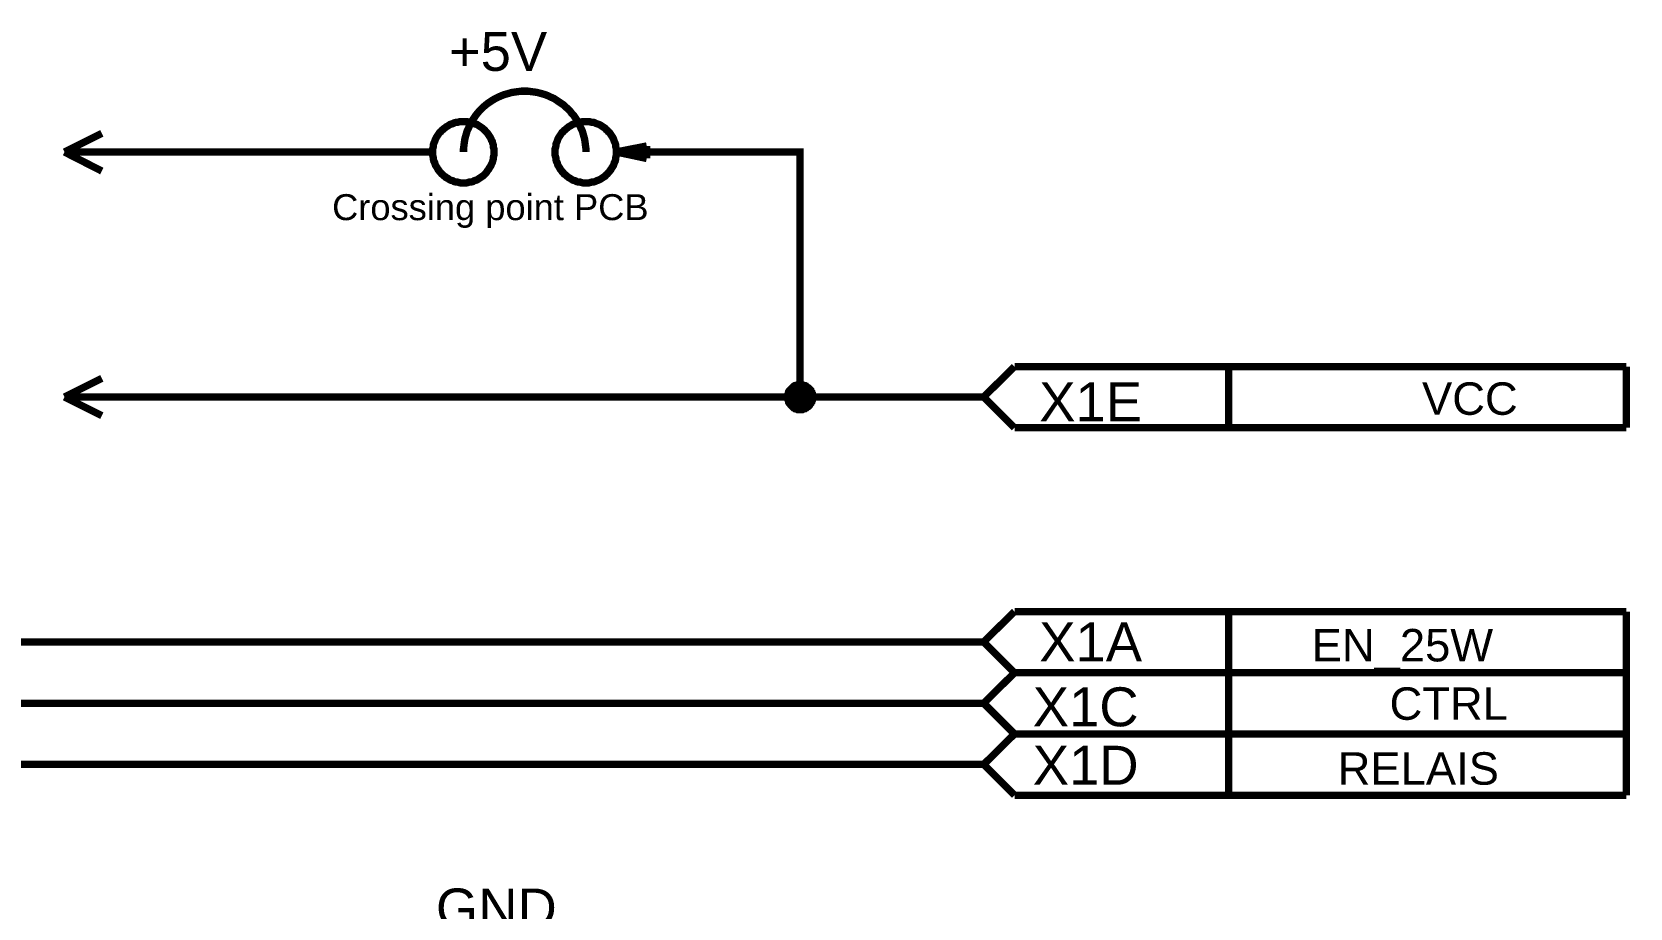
# Model space of a CAD drawing. Header units: millimetres. Extents: x -2024 to 917, y -725 to 13.
# Drawn here: x -1448 to -1382.8, y -350 to -314.3 of the extents above; entities that cross this region are included whole.
import ezdxf

# ---------------------------------------------------------------- set-up
doc = ezdxf.new("R2010")
doc.units = ezdxf.units.MM
doc.styles.get("Standard").update_dxf_attribs({"font": 'arial.ttf'})

msp = doc.modelspace()

# ---------------------------------------------------------------- linework, layer by layer
at = {"color": 7}
for points, const_width in [([(-1427.894, -316.678), (-1428.027, -316.678), (-1428.159, -316.695), (-1428.275, -316.711), (-1428.407, -316.728), (-1428.523, -316.761), (-1428.639, -316.794), (-1428.755, -316.827), (-1428.871, -316.877), (-1428.987, -316.927), (-1429.086, -316.976), (-1429.202, -317.042), (-1429.301, -317.109), (-1429.4, -317.175), (-1429.483, -317.241), (-1429.582, -317.324), (-1429.665, -317.407), (-1429.748, -317.49), (-1429.831, -317.589), (-1429.897, -317.672), (-1429.963, -317.771), (-1430.029, -317.87), (-1430.096, -317.97), (-1430.145, -318.086), (-1430.195, -318.202), (-1430.245, -318.301), (-1430.278, -318.417), (-1430.311, -318.533), (-1430.344, -318.665), (-1430.36, -318.781), (-1430.377, -318.914), (-1430.393, -319.03), (-1430.393, -319.162)], 0.3), ([(-1425.395, -319.162), (-1425.395, -319.03), (-1425.412, -318.914), (-1425.428, -318.781), (-1425.445, -318.665), (-1425.478, -318.533), (-1425.511, -318.417), (-1425.544, -318.301), (-1425.594, -318.202), (-1425.643, -318.086), (-1425.693, -317.97), (-1425.759, -317.87), (-1425.825, -317.771), (-1425.892, -317.672), (-1425.974, -317.589), (-1426.041, -317.49), (-1426.123, -317.407), (-1426.223, -317.324), (-1426.305, -317.241), (-1426.405, -317.175), (-1426.504, -317.109), (-1426.603, -317.042), (-1426.703, -316.976), (-1426.818, -316.927), (-1426.918, -316.877), (-1427.034, -316.827), (-1427.149, -316.794), (-1427.265, -316.761), (-1427.398, -316.728), (-1427.514, -316.711), (-1427.646, -316.695), (-1427.762, -316.678), (-1427.894, -316.678)], 0.3), ([(-1446.68, -319.162), (-1445.157, -318.4)], 0.3), ([(-1431.651, -319.162), (-1431.651, -319.096), (-1431.651, -319.03), (-1431.635, -318.98), (-1431.618, -318.914), (-1431.618, -318.847), (-1431.602, -318.798), (-1431.569, -318.731), (-1431.552, -318.682), (-1431.535, -318.632), (-1431.502, -318.566), (-1431.469, -318.516), (-1431.436, -318.467), (-1431.403, -318.417), (-1431.37, -318.367), (-1431.32, -318.334), (-1431.287, -318.284), (-1431.238, -318.251), (-1431.188, -318.202), (-1431.138, -318.168), (-1431.105, -318.135), (-1431.039, -318.102), (-1430.989, -318.069), (-1430.94, -318.036), (-1430.89, -318.019), (-1430.824, -318.003), (-1430.774, -317.97), (-1430.708, -317.953), (-1430.642, -317.953), (-1430.592, -317.937), (-1430.526, -317.92), (-1430.46, -317.92), (-1430.393, -317.92)], 0.3), ([(-1430.393, -317.92), (-1430.46, -317.92), (-1430.526, -317.92), (-1430.592, -317.937), (-1430.642, -317.953), (-1430.708, -317.953), (-1430.774, -317.97), (-1430.824, -318.003), (-1430.89, -318.019), (-1430.94, -318.036), (-1430.989, -318.069), (-1431.039, -318.102), (-1431.105, -318.135), (-1431.138, -318.168), (-1431.188, -318.202), (-1431.238, -318.251), (-1431.287, -318.284), (-1431.32, -318.334), (-1431.37, -318.367), (-1431.403, -318.417), (-1431.436, -318.467), (-1431.469, -318.516), (-1431.502, -318.566), (-1431.535, -318.632), (-1431.552, -318.682), (-1431.569, -318.731), (-1431.602, -318.798), (-1431.618, -318.847), (-1431.618, -318.914), (-1431.635, -318.98), (-1431.651, -319.03), (-1431.651, -319.096), (-1431.651, -319.162)], 0.3), ([(-1430.393, -317.92), (-1430.327, -317.92), (-1430.261, -317.92), (-1430.195, -317.937), (-1430.145, -317.953), (-1430.079, -317.953), (-1430.013, -317.97), (-1429.963, -318.003), (-1429.913, -318.019), (-1429.847, -318.036), (-1429.798, -318.069), (-1429.748, -318.102), (-1429.698, -318.135), (-1429.649, -318.168), (-1429.599, -318.202), (-1429.549, -318.251), (-1429.516, -318.284), (-1429.467, -318.334), (-1429.434, -318.367), (-1429.4, -318.417), (-1429.367, -318.467), (-1429.334, -318.516), (-1429.301, -318.566), (-1429.268, -318.632), (-1429.251, -318.682), (-1429.218, -318.731), (-1429.202, -318.798), (-1429.185, -318.847), (-1429.169, -318.914), (-1429.169, -318.98), (-1429.152, -319.03), (-1429.152, -319.096), (-1429.152, -319.162)], 0.3), ([(-1429.152, -319.162), (-1429.152, -319.096), (-1429.152, -319.03), (-1429.169, -318.98), (-1429.169, -318.914), (-1429.185, -318.847), (-1429.202, -318.798), (-1429.218, -318.731), (-1429.251, -318.682), (-1429.268, -318.632), (-1429.301, -318.566), (-1429.334, -318.516), (-1429.367, -318.467), (-1429.4, -318.417), (-1429.434, -318.367), (-1429.467, -318.334), (-1429.516, -318.284), (-1429.549, -318.251), (-1429.599, -318.202), (-1429.649, -318.168), (-1429.698, -318.135), (-1429.748, -318.102), (-1429.798, -318.069), (-1429.847, -318.036), (-1429.913, -318.019), (-1429.963, -318.003), (-1430.013, -317.97), (-1430.079, -317.953), (-1430.145, -317.953), (-1430.195, -317.937), (-1430.261, -317.92), (-1430.327, -317.92), (-1430.393, -317.92)], 0.3), ([(-1426.653, -319.162), (-1426.653, -319.096), (-1426.653, -319.03), (-1426.636, -318.98), (-1426.62, -318.914), (-1426.62, -318.847), (-1426.603, -318.798), (-1426.57, -318.731), (-1426.554, -318.682), (-1426.537, -318.632), (-1426.504, -318.566), (-1426.471, -318.516), (-1426.438, -318.467), (-1426.405, -318.417), (-1426.372, -318.367), (-1426.322, -318.334), (-1426.289, -318.284), (-1426.239, -318.251), (-1426.189, -318.202), (-1426.14, -318.168), (-1426.107, -318.135), (-1426.041, -318.102), (-1425.991, -318.069), (-1425.941, -318.036), (-1425.892, -318.019), (-1425.825, -318.003), (-1425.776, -317.97), (-1425.71, -317.953), (-1425.643, -317.953), (-1425.594, -317.937), (-1425.527, -317.92), (-1425.461, -317.92), (-1425.395, -317.92)], 0.3), ([(-1425.395, -317.92), (-1425.461, -317.92), (-1425.527, -317.92), (-1425.594, -317.937), (-1425.643, -317.953), (-1425.71, -317.953), (-1425.776, -317.97), (-1425.825, -318.003), (-1425.892, -318.019), (-1425.941, -318.036), (-1425.991, -318.069), (-1426.041, -318.102), (-1426.107, -318.135), (-1426.14, -318.168), (-1426.189, -318.202), (-1426.239, -318.251), (-1426.289, -318.284), (-1426.322, -318.334), (-1426.372, -318.367), (-1426.405, -318.417), (-1426.438, -318.467), (-1426.471, -318.516), (-1426.504, -318.566), (-1426.537, -318.632), (-1426.554, -318.682), (-1426.57, -318.731), (-1426.603, -318.798), (-1426.62, -318.847), (-1426.62, -318.914), (-1426.636, -318.98), (-1426.653, -319.03), (-1426.653, -319.096), (-1426.653, -319.162)], 0.3), ([(-1425.395, -317.92), (-1425.329, -317.92), (-1425.263, -317.92), (-1425.213, -317.937), (-1425.147, -317.953), (-1425.081, -317.953), (-1425.031, -317.97), (-1424.965, -318.003), (-1424.915, -318.019), (-1424.865, -318.036), (-1424.799, -318.069), (-1424.75, -318.102), (-1424.7, -318.135), (-1424.65, -318.168), (-1424.601, -318.202), (-1424.567, -318.251), (-1424.518, -318.284), (-1424.485, -318.334), (-1424.435, -318.367), (-1424.402, -318.417), (-1424.369, -318.467), (-1424.336, -318.516), (-1424.303, -318.566), (-1424.27, -318.632), (-1424.253, -318.682), (-1424.236, -318.731), (-1424.203, -318.798), (-1424.187, -318.847), (-1424.187, -318.914), (-1424.17, -318.98), (-1424.154, -319.03), (-1424.154, -319.096), (-1424.154, -319.162)], 0.3), ([(-1424.154, -319.162), (-1424.154, -319.096), (-1424.154, -319.03), (-1424.17, -318.98), (-1424.187, -318.914), (-1424.187, -318.847), (-1424.203, -318.798), (-1424.236, -318.731), (-1424.253, -318.682), (-1424.27, -318.632), (-1424.303, -318.566), (-1424.336, -318.516), (-1424.369, -318.467), (-1424.402, -318.417), (-1424.435, -318.367), (-1424.485, -318.334), (-1424.518, -318.284), (-1424.567, -318.251), (-1424.601, -318.202), (-1424.65, -318.168), (-1424.7, -318.135), (-1424.75, -318.102), (-1424.799, -318.069), (-1424.865, -318.036), (-1424.915, -318.019), (-1424.965, -318.003), (-1425.031, -317.97), (-1425.081, -317.953), (-1425.147, -317.953), (-1425.213, -317.937), (-1425.263, -317.92), (-1425.329, -317.92), (-1425.395, -317.92)], 0.3), ([(-1424.154, -319.162), (-1422.912, -318.914)], 0.3), ([(-1422.912, -319.427), (-1422.912, -318.914)], 0.3), ([(-1446.68, -319.162), (-1445.157, -319.94)], 0.3), ([(-1444.147, -319.162), (-1446.68, -319.162)], 0.3), ([(-1434.151, -319.162), (-1444.147, -319.162)], 0.3), ([(-1431.651, -319.162), (-1434.151, -319.162)], 0.3), ([(-1430.393, -320.421), (-1430.46, -320.421), (-1430.526, -320.421), (-1430.592, -320.404), (-1430.642, -320.387), (-1430.708, -320.387), (-1430.774, -320.371), (-1430.824, -320.338), (-1430.89, -320.321), (-1430.94, -320.305), (-1430.989, -320.271), (-1431.039, -320.238), (-1431.105, -320.205), (-1431.138, -320.172), (-1431.188, -320.139), (-1431.238, -320.089), (-1431.287, -320.056), (-1431.32, -320.007), (-1431.37, -319.957), (-1431.403, -319.907), (-1431.436, -319.874), (-1431.469, -319.808), (-1431.502, -319.758), (-1431.535, -319.708), (-1431.552, -319.659), (-1431.569, -319.593), (-1431.602, -319.543), (-1431.618, -319.477), (-1431.618, -319.41), (-1431.635, -319.361), (-1431.651, -319.294), (-1431.651, -319.228), (-1431.651, -319.162)], 0.3), ([(-1431.651, -319.162), (-1431.651, -319.228), (-1431.651, -319.294), (-1431.635, -319.361), (-1431.618, -319.41), (-1431.618, -319.477), (-1431.602, -319.543), (-1431.569, -319.593), (-1431.552, -319.659), (-1431.535, -319.708), (-1431.502, -319.758), (-1431.469, -319.808), (-1431.436, -319.874), (-1431.403, -319.907), (-1431.37, -319.957), (-1431.32, -320.007), (-1431.287, -320.056), (-1431.238, -320.089), (-1431.188, -320.139), (-1431.138, -320.172), (-1431.105, -320.205), (-1431.039, -320.238), (-1430.989, -320.271), (-1430.94, -320.305), (-1430.89, -320.321), (-1430.824, -320.338), (-1430.774, -320.371), (-1430.708, -320.387), (-1430.642, -320.387), (-1430.592, -320.404), (-1430.526, -320.421), (-1430.46, -320.421), (-1430.393, -320.421)], 0.3), ([(-1429.152, -319.162), (-1429.152, -319.228), (-1429.152, -319.294), (-1429.169, -319.361), (-1429.169, -319.41), (-1429.185, -319.477), (-1429.202, -319.543), (-1429.218, -319.593), (-1429.251, -319.659), (-1429.268, -319.708), (-1429.301, -319.758), (-1429.334, -319.808), (-1429.367, -319.874), (-1429.4, -319.907), (-1429.434, -319.957), (-1429.467, -320.007), (-1429.516, -320.056), (-1429.549, -320.089), (-1429.599, -320.139), (-1429.649, -320.172), (-1429.698, -320.205), (-1429.748, -320.238), (-1429.798, -320.271), (-1429.847, -320.305), (-1429.913, -320.321), (-1429.963, -320.338), (-1430.013, -320.371), (-1430.079, -320.387), (-1430.145, -320.387), (-1430.195, -320.404), (-1430.261, -320.421), (-1430.327, -320.421), (-1430.393, -320.421)], 0.3), ([(-1430.393, -320.421), (-1430.327, -320.421), (-1430.261, -320.421), (-1430.195, -320.404), (-1430.145, -320.387), (-1430.079, -320.387), (-1430.013, -320.371), (-1429.963, -320.338), (-1429.913, -320.321), (-1429.847, -320.305), (-1429.798, -320.271), (-1429.748, -320.238), (-1429.698, -320.205), (-1429.649, -320.172), (-1429.599, -320.139), (-1429.549, -320.089), (-1429.516, -320.056), (-1429.467, -320.007), (-1429.434, -319.957), (-1429.4, -319.907), (-1429.367, -319.874), (-1429.334, -319.808), (-1429.301, -319.758), (-1429.268, -319.708), (-1429.251, -319.659), (-1429.218, -319.593), (-1429.202, -319.543), (-1429.185, -319.477), (-1429.169, -319.41), (-1429.169, -319.361), (-1429.152, -319.294), (-1429.152, -319.228), (-1429.152, -319.162)], 0.3), ([(-1430.393, -319.162), (-1430.393, -319.162), (-1430.393, -319.162), (-1430.393, -319.162), (-1430.393, -319.162), (-1430.393, -319.162), (-1430.393, -319.162), (-1430.393, -319.162), (-1430.393, -319.162), (-1430.393, -319.162), (-1430.393, -319.162), (-1430.393, -319.162), (-1430.393, -319.162), (-1430.393, -319.162), (-1430.393, -319.162), (-1430.393, -319.162), (-1430.393, -319.162), (-1430.393, -319.162), (-1430.393, -319.162), (-1430.393, -319.162), (-1430.393, -319.162), (-1430.393, -319.162), (-1430.393, -319.162), (-1430.393, -319.162), (-1430.393, -319.162), (-1430.393, -319.162), (-1430.393, -319.162), (-1430.393, -319.162), (-1430.393, -319.162), (-1430.393, -319.162), (-1430.393, -319.162), (-1430.393, -319.162), (-1430.393, -319.162)], 0.3), ([(-1429.152, -319.162), (-1429.152, -319.162), (-1429.152, -319.162), (-1429.152, -319.162), (-1429.152, -319.162), (-1429.152, -319.162), (-1429.152, -319.162), (-1429.152, -319.162), (-1429.152, -319.162), (-1429.152, -319.162), (-1429.152, -319.162), (-1429.152, -319.162), (-1429.152, -319.162), (-1429.152, -319.162), (-1429.152, -319.162), (-1429.152, -319.162), (-1429.152, -319.162), (-1429.152, -319.162), (-1429.152, -319.162), (-1429.152, -319.162), (-1429.152, -319.162), (-1429.152, -319.162), (-1429.152, -319.162), (-1429.152, -319.162), (-1429.152, -319.162), (-1429.152, -319.162), (-1429.152, -319.162), (-1429.152, -319.162), (-1429.152, -319.162), (-1429.152, -319.162), (-1429.152, -319.162), (-1429.152, -319.162), (-1429.152, -319.162)], 0.3), ([(-1425.395, -320.421), (-1425.461, -320.421), (-1425.527, -320.421), (-1425.594, -320.404), (-1425.643, -320.387), (-1425.71, -320.387), (-1425.776, -320.371), (-1425.825, -320.338), (-1425.892, -320.321), (-1425.941, -320.305), (-1425.991, -320.271), (-1426.041, -320.238), (-1426.107, -320.205), (-1426.14, -320.172), (-1426.189, -320.139), (-1426.239, -320.089), (-1426.289, -320.056), (-1426.322, -320.007), (-1426.372, -319.957), (-1426.405, -319.907), (-1426.438, -319.874), (-1426.471, -319.808), (-1426.504, -319.758), (-1426.537, -319.708), (-1426.554, -319.659), (-1426.57, -319.593), (-1426.603, -319.543), (-1426.62, -319.477), (-1426.62, -319.41), (-1426.636, -319.361), (-1426.653, -319.294), (-1426.653, -319.228), (-1426.653, -319.162)], 0.3), ([(-1426.653, -319.162), (-1426.653, -319.228), (-1426.653, -319.294), (-1426.636, -319.361), (-1426.62, -319.41), (-1426.62, -319.477), (-1426.603, -319.543), (-1426.57, -319.593), (-1426.554, -319.659), (-1426.537, -319.708), (-1426.504, -319.758), (-1426.471, -319.808), (-1426.438, -319.874), (-1426.405, -319.907), (-1426.372, -319.957), (-1426.322, -320.007), (-1426.289, -320.056), (-1426.239, -320.089), (-1426.189, -320.139), (-1426.14, -320.172), (-1426.107, -320.205), (-1426.041, -320.238), (-1425.991, -320.271), (-1425.941, -320.305), (-1425.892, -320.321), (-1425.825, -320.338), (-1425.776, -320.371), (-1425.71, -320.387), (-1425.643, -320.387), (-1425.594, -320.404), (-1425.527, -320.421), (-1425.461, -320.421), (-1425.395, -320.421)], 0.3), ([(-1424.154, -319.162), (-1424.154, -319.228), (-1424.154, -319.294), (-1424.17, -319.361), (-1424.187, -319.41), (-1424.187, -319.477), (-1424.203, -319.543), (-1424.236, -319.593), (-1424.253, -319.659), (-1424.27, -319.708), (-1424.303, -319.758), (-1424.336, -319.808), (-1424.369, -319.874), (-1424.402, -319.907), (-1424.435, -319.957), (-1424.485, -320.007), (-1424.518, -320.056), (-1424.567, -320.089), (-1424.601, -320.139), (-1424.65, -320.172), (-1424.7, -320.205), (-1424.75, -320.238), (-1424.799, -320.271), (-1424.865, -320.305), (-1424.915, -320.321), (-1424.965, -320.338), (-1425.031, -320.371), (-1425.081, -320.387), (-1425.147, -320.387), (-1425.213, -320.404), (-1425.263, -320.421), (-1425.329, -320.421), (-1425.395, -320.421)], 0.3), ([(-1425.395, -320.421), (-1425.329, -320.421), (-1425.263, -320.421), (-1425.213, -320.404), (-1425.147, -320.387), (-1425.081, -320.387), (-1425.031, -320.371), (-1424.965, -320.338), (-1424.915, -320.321), (-1424.865, -320.305), (-1424.799, -320.271), (-1424.75, -320.238), (-1424.7, -320.205), (-1424.65, -320.172), (-1424.601, -320.139), (-1424.567, -320.089), (-1424.518, -320.056), (-1424.485, -320.007), (-1424.435, -319.957), (-1424.402, -319.907), (-1424.369, -319.874), (-1424.336, -319.808), (-1424.303, -319.758), (-1424.27, -319.708), (-1424.253, -319.659), (-1424.236, -319.593), (-1424.203, -319.543), (-1424.187, -319.477), (-1424.187, -319.41), (-1424.17, -319.361), (-1424.154, -319.294), (-1424.154, -319.228), (-1424.154, -319.162)], 0.3), ([(-1424.154, -319.162), (-1421.654, -319.162)], 0.3), ([(-1424.154, -319.162), (-1424.154, -319.162), (-1424.154, -319.162), (-1424.154, -319.162), (-1424.154, -319.162), (-1424.154, -319.162), (-1424.154, -319.162), (-1424.154, -319.162), (-1424.154, -319.162), (-1424.154, -319.162), (-1424.154, -319.162), (-1424.154, -319.162), (-1424.154, -319.162), (-1424.154, -319.162), (-1424.154, -319.162), (-1424.154, -319.162), (-1424.154, -319.162), (-1424.154, -319.162), (-1424.154, -319.162), (-1424.154, -319.162), (-1424.154, -319.162), (-1424.154, -319.162), (-1424.154, -319.162), (-1424.154, -319.162), (-1424.154, -319.162), (-1424.154, -319.162), (-1424.154, -319.162), (-1424.154, -319.162), (-1424.154, -319.162), (-1424.154, -319.162), (-1424.154, -319.162), (-1424.154, -319.162), (-1424.154, -319.162)], 0.3), ([(-1424.154, -319.162), (-1422.912, -319.427)], 0.3), ([(-1421.654, -319.162), (-1416.656, -319.162), (-1416.656, -329.164)], 0.3), ([(-1409.158, -329.164), (-1407.901, -327.922)], 0.3), ([(-1407.901, -327.922), (-1382.925, -327.922)], 0.3), ([(-1399.162, -327.922), (-1399.162, -330.422)], 0.3), ([(-1382.925, -327.922), (-1382.925, -330.422)], 0.3), ([(-1446.68, -329.164), (-1445.157, -328.402)], 0.3), ([(-1417.153, -329.164), (-1417.153, -329.13), (-1417.153, -329.114), (-1417.153, -329.081), (-1417.136, -329.064), (-1417.136, -329.031), (-1417.136, -329.015), (-1417.12, -328.998), (-1417.12, -328.965), (-1417.103, -328.948), (-1417.086, -328.932), (-1417.086, -328.899), (-1417.07, -328.882), (-1417.053, -328.866), (-1417.037, -328.849), (-1417.02, -328.832), (-1417.004, -328.816), (-1416.987, -328.799), (-1416.971, -328.783), (-1416.954, -328.766), (-1416.937, -328.75), (-1416.921, -328.733), (-1416.888, -328.733), (-1416.871, -328.716), (-1416.855, -328.7), (-1416.822, -328.7), (-1416.805, -328.683), (-1416.788, -328.683), (-1416.755, -328.683), (-1416.739, -328.667), (-1416.706, -328.667), (-1416.689, -328.667), (-1416.656, -328.667)], 0.3), ([(-1417.153, -329.164), (-1417.153, -329.13), (-1417.153, -329.114), (-1417.153, -329.081), (-1417.136, -329.064), (-1417.136, -329.031), (-1417.136, -329.015), (-1417.12, -328.998), (-1417.12, -328.965), (-1417.103, -328.948), (-1417.086, -328.932), (-1417.086, -328.899), (-1417.07, -328.882), (-1417.053, -328.866), (-1417.037, -328.849), (-1417.02, -328.832), (-1417.004, -328.816), (-1416.987, -328.799), (-1416.971, -328.783), (-1416.954, -328.766), (-1416.937, -328.75), (-1416.921, -328.733), (-1416.888, -328.733), (-1416.871, -328.716), (-1416.855, -328.7), (-1416.822, -328.7), (-1416.805, -328.683), (-1416.788, -328.683), (-1416.755, -328.683), (-1416.739, -328.667), (-1416.706, -328.667), (-1416.689, -328.667), (-1416.656, -328.667)], 0.3), ([(-1417.153, -329.164), (-1417.153, -329.13), (-1417.153, -329.114), (-1417.153, -329.081), (-1417.136, -329.064), (-1417.136, -329.031), (-1417.136, -329.015), (-1417.12, -328.998), (-1417.12, -328.965), (-1417.103, -328.948), (-1417.086, -328.932), (-1417.086, -328.899), (-1417.07, -328.882), (-1417.053, -328.866), (-1417.037, -328.849), (-1417.02, -328.832), (-1417.004, -328.816), (-1416.987, -328.799), (-1416.971, -328.783), (-1416.954, -328.766), (-1416.937, -328.75), (-1416.921, -328.733), (-1416.888, -328.733), (-1416.871, -328.716), (-1416.855, -328.7), (-1416.822, -328.7), (-1416.805, -328.683), (-1416.788, -328.683), (-1416.755, -328.683), (-1416.739, -328.667), (-1416.706, -328.667), (-1416.689, -328.667), (-1416.656, -328.667)], 0.3), ([(-1417.153, -329.164), (-1417.153, -329.13), (-1417.153, -329.114), (-1417.153, -329.081), (-1417.136, -329.064), (-1417.136, -329.031), (-1417.136, -329.015), (-1417.12, -328.998), (-1417.12, -328.965), (-1417.103, -328.948), (-1417.086, -328.932), (-1417.086, -328.899), (-1417.07, -328.882), (-1417.053, -328.866), (-1417.037, -328.849), (-1417.02, -328.832), (-1417.004, -328.816), (-1416.987, -328.799), (-1416.971, -328.783), (-1416.954, -328.766), (-1416.937, -328.75), (-1416.921, -328.733), (-1416.888, -328.733), (-1416.871, -328.716), (-1416.855, -328.7), (-1416.822, -328.7), (-1416.805, -328.683), (-1416.788, -328.683), (-1416.755, -328.683), (-1416.739, -328.667), (-1416.706, -328.667), (-1416.689, -328.667), (-1416.656, -328.667)], 0.3), ([(-1417.153, -329.164), (-1417.153, -329.13), (-1417.153, -329.114), (-1417.153, -329.081), (-1417.136, -329.064), (-1417.136, -329.031), (-1417.136, -329.015), (-1417.12, -328.998), (-1417.12, -328.965), (-1417.103, -328.948), (-1417.086, -328.932), (-1417.086, -328.899), (-1417.07, -328.882), (-1417.053, -328.866), (-1417.037, -328.849), (-1417.02, -328.832), (-1417.004, -328.816), (-1416.987, -328.799), (-1416.971, -328.783), (-1416.954, -328.766), (-1416.937, -328.75), (-1416.921, -328.733), (-1416.888, -328.733), (-1416.871, -328.716), (-1416.855, -328.7), (-1416.822, -328.7), (-1416.805, -328.683), (-1416.788, -328.683), (-1416.755, -328.683), (-1416.739, -328.667), (-1416.706, -328.667), (-1416.689, -328.667), (-1416.656, -328.667)], 0.0991), ([(-1417.153, -329.164), (-1417.153, -329.13), (-1417.153, -329.114), (-1417.153, -329.081), (-1417.136, -329.064), (-1417.136, -329.031), (-1417.136, -329.015), (-1417.12, -328.998), (-1417.12, -328.965), (-1417.103, -328.948), (-1417.086, -328.932), (-1417.086, -328.899), (-1417.07, -328.882), (-1417.053, -328.866), (-1417.037, -328.849), (-1417.02, -328.832), (-1417.004, -328.816), (-1416.987, -328.799), (-1416.971, -328.783), (-1416.954, -328.766), (-1416.937, -328.75), (-1416.921, -328.733), (-1416.888, -328.733), (-1416.871, -328.716), (-1416.855, -328.7), (-1416.822, -328.7), (-1416.805, -328.683), (-1416.788, -328.683), (-1416.755, -328.683), (-1416.739, -328.667), (-1416.706, -328.667), (-1416.689, -328.667), (-1416.656, -328.667)], 0.0991), ([(-1417.153, -329.164), (-1417.153, -329.13), (-1417.153, -329.114), (-1417.153, -329.081), (-1417.136, -329.064), (-1417.136, -329.031), (-1417.136, -329.015), (-1417.12, -328.998), (-1417.12, -328.965), (-1417.103, -328.948), (-1417.086, -328.932), (-1417.086, -328.899), (-1417.07, -328.882), (-1417.053, -328.866), (-1417.037, -328.849), (-1417.02, -328.832), (-1417.004, -328.816), (-1416.987, -328.799), (-1416.971, -328.783), (-1416.954, -328.766), (-1416.937, -328.75), (-1416.921, -328.733), (-1416.888, -328.733), (-1416.871, -328.716), (-1416.855, -328.7), (-1416.822, -328.7), (-1416.805, -328.683), (-1416.788, -328.683), (-1416.755, -328.683), (-1416.739, -328.667), (-1416.706, -328.667), (-1416.689, -328.667), (-1416.656, -328.667)], 0.0991), ([(-1417.153, -329.164), (-1417.153, -329.13), (-1417.153, -329.114), (-1417.153, -329.081), (-1417.136, -329.064), (-1417.136, -329.031), (-1417.136, -329.015), (-1417.12, -328.998), (-1417.12, -328.965), (-1417.103, -328.948), (-1417.086, -328.932), (-1417.086, -328.899), (-1417.07, -328.882), (-1417.053, -328.866), (-1417.037, -328.849), (-1417.02, -328.832), (-1417.004, -328.816), (-1416.987, -328.799), (-1416.971, -328.783), (-1416.954, -328.766), (-1416.937, -328.75), (-1416.921, -328.733), (-1416.888, -328.733), (-1416.871, -328.716), (-1416.855, -328.7), (-1416.822, -328.7), (-1416.805, -328.683), (-1416.788, -328.683), (-1416.755, -328.683), (-1416.739, -328.667), (-1416.706, -328.667), (-1416.689, -328.667), (-1416.656, -328.667)], 0.0991), ([(-1416.656, -328.667), (-1416.656, -328.667)], 0.3), ([(-1416.656, -328.667), (-1416.623, -328.667), (-1416.606, -328.667), (-1416.573, -328.667), (-1416.557, -328.683), (-1416.524, -328.683), (-1416.507, -328.683), (-1416.474, -328.7), (-1416.457, -328.7), (-1416.441, -328.716), (-1416.408, -328.733), (-1416.391, -328.733), (-1416.375, -328.75), (-1416.358, -328.766), (-1416.325, -328.783), (-1416.309, -328.799), (-1416.292, -328.816), (-1416.275, -328.832), (-1416.259, -328.849), (-1416.242, -328.866), (-1416.226, -328.882), (-1416.226, -328.899), (-1416.209, -328.932), (-1416.193, -328.948), (-1416.176, -328.965), (-1416.176, -328.998), (-1416.16, -329.015), (-1416.16, -329.031), (-1416.16, -329.064), (-1416.143, -329.081), (-1416.143, -329.114), (-1416.143, -329.13), (-1416.143, -329.164)], 0.3), ([(-1416.656, -328.667), (-1416.656, -328.667)], 0.3), ([(-1416.656, -328.667), (-1416.623, -328.667), (-1416.606, -328.667), (-1416.573, -328.667), (-1416.557, -328.683), (-1416.524, -328.683), (-1416.507, -328.683), (-1416.474, -328.7), (-1416.457, -328.7), (-1416.441, -328.716), (-1416.408, -328.733), (-1416.391, -328.733), (-1416.375, -328.75), (-1416.358, -328.766), (-1416.325, -328.783), (-1416.309, -328.799), (-1416.292, -328.816), (-1416.275, -328.832), (-1416.259, -328.849), (-1416.242, -328.866), (-1416.226, -328.882), (-1416.226, -328.899), (-1416.209, -328.932), (-1416.193, -328.948), (-1416.176, -328.965), (-1416.176, -328.998), (-1416.16, -329.015), (-1416.16, -329.031), (-1416.16, -329.064), (-1416.143, -329.081), (-1416.143, -329.114), (-1416.143, -329.13), (-1416.143, -329.164)], 0.3), ([(-1416.656, -328.667), (-1416.656, -328.667)], 0.3), ([(-1416.656, -328.667), (-1416.623, -328.667), (-1416.606, -328.667), (-1416.573, -328.667), (-1416.557, -328.683), (-1416.524, -328.683), (-1416.507, -328.683), (-1416.474, -328.7), (-1416.457, -328.7), (-1416.441, -328.716), (-1416.408, -328.733), (-1416.391, -328.733), (-1416.375, -328.75), (-1416.358, -328.766), (-1416.325, -328.783), (-1416.309, -328.799), (-1416.292, -328.816), (-1416.275, -328.832), (-1416.259, -328.849), (-1416.242, -328.866), (-1416.226, -328.882), (-1416.226, -328.899), (-1416.209, -328.932), (-1416.193, -328.948), (-1416.176, -328.965), (-1416.176, -328.998), (-1416.16, -329.015), (-1416.16, -329.031), (-1416.16, -329.064), (-1416.143, -329.081), (-1416.143, -329.114), (-1416.143, -329.13), (-1416.143, -329.164)], 0.3), ([(-1416.656, -328.667), (-1416.656, -328.667)], 0.3), ([(-1416.656, -328.667), (-1416.623, -328.667), (-1416.606, -328.667), (-1416.573, -328.667), (-1416.557, -328.683), (-1416.524, -328.683), (-1416.507, -328.683), (-1416.474, -328.7), (-1416.457, -328.7), (-1416.441, -328.716), (-1416.408, -328.733), (-1416.391, -328.733), (-1416.375, -328.75), (-1416.358, -328.766), (-1416.325, -328.783), (-1416.309, -328.799), (-1416.292, -328.816), (-1416.275, -328.832), (-1416.259, -328.849), (-1416.242, -328.866), (-1416.226, -328.882), (-1416.226, -328.899), (-1416.209, -328.932), (-1416.193, -328.948), (-1416.176, -328.965), (-1416.176, -328.998), (-1416.16, -329.015), (-1416.16, -329.031), (-1416.16, -329.064), (-1416.143, -329.081), (-1416.143, -329.114), (-1416.143, -329.13), (-1416.143, -329.164)], 0.3), ([(-1416.656, -328.667), (-1416.656, -328.667)], 0.0991), ([(-1416.656, -328.667), (-1416.623, -328.667), (-1416.606, -328.667), (-1416.573, -328.667), (-1416.557, -328.683), (-1416.524, -328.683), (-1416.507, -328.683), (-1416.474, -328.7), (-1416.457, -328.7), (-1416.441, -328.716), (-1416.408, -328.733), (-1416.391, -328.733), (-1416.375, -328.75), (-1416.358, -328.766), (-1416.325, -328.783), (-1416.309, -328.799), (-1416.292, -328.816), (-1416.275, -328.832), (-1416.259, -328.849), (-1416.242, -328.866), (-1416.226, -328.882), (-1416.226, -328.899), (-1416.209, -328.932), (-1416.193, -328.948), (-1416.176, -328.965), (-1416.176, -328.998), (-1416.16, -329.015), (-1416.16, -329.031), (-1416.16, -329.064), (-1416.143, -329.081), (-1416.143, -329.114), (-1416.143, -329.13), (-1416.143, -329.164)], 0.0991), ([(-1416.656, -328.667), (-1416.656, -328.667)], 0.0991), ([(-1416.656, -328.667), (-1416.623, -328.667), (-1416.606, -328.667), (-1416.573, -328.667), (-1416.557, -328.683), (-1416.524, -328.683), (-1416.507, -328.683), (-1416.474, -328.7), (-1416.457, -328.7), (-1416.441, -328.716), (-1416.408, -328.733), (-1416.391, -328.733), (-1416.375, -328.75), (-1416.358, -328.766), (-1416.325, -328.783), (-1416.309, -328.799), (-1416.292, -328.816), (-1416.275, -328.832), (-1416.259, -328.849), (-1416.242, -328.866), (-1416.226, -328.882), (-1416.226, -328.899), (-1416.209, -328.932), (-1416.193, -328.948), (-1416.176, -328.965), (-1416.176, -328.998), (-1416.16, -329.015), (-1416.16, -329.031), (-1416.16, -329.064), (-1416.143, -329.081), (-1416.143, -329.114), (-1416.143, -329.13), (-1416.143, -329.164)], 0.0991), ([(-1416.656, -328.667), (-1416.656, -328.667)], 0.0991), ([(-1416.656, -328.667), (-1416.623, -328.667), (-1416.606, -328.667), (-1416.573, -328.667), (-1416.557, -328.683), (-1416.524, -328.683), (-1416.507, -328.683), (-1416.474, -328.7), (-1416.457, -328.7), (-1416.441, -328.716), (-1416.408, -328.733), (-1416.391, -328.733), (-1416.375, -328.75), (-1416.358, -328.766), (-1416.325, -328.783), (-1416.309, -328.799), (-1416.292, -328.816), (-1416.275, -328.832), (-1416.259, -328.849), (-1416.242, -328.866), (-1416.226, -328.882), (-1416.226, -328.899), (-1416.209, -328.932), (-1416.193, -328.948), (-1416.176, -328.965), (-1416.176, -328.998), (-1416.16, -329.015), (-1416.16, -329.031), (-1416.16, -329.064), (-1416.143, -329.081), (-1416.143, -329.114), (-1416.143, -329.13), (-1416.143, -329.164)], 0.0991), ([(-1416.656, -328.667), (-1416.656, -328.667)], 0.0991), ([(-1416.656, -328.667), (-1416.623, -328.667), (-1416.606, -328.667), (-1416.573, -328.667), (-1416.557, -328.683), (-1416.524, -328.683), (-1416.507, -328.683), (-1416.474, -328.7), (-1416.457, -328.7), (-1416.441, -328.716), (-1416.408, -328.733), (-1416.391, -328.733), (-1416.375, -328.75), (-1416.358, -328.766), (-1416.325, -328.783), (-1416.309, -328.799), (-1416.292, -328.816), (-1416.275, -328.832), (-1416.259, -328.849), (-1416.242, -328.866), (-1416.226, -328.882), (-1416.226, -328.899), (-1416.209, -328.932), (-1416.193, -328.948), (-1416.176, -328.965), (-1416.176, -328.998), (-1416.16, -329.015), (-1416.16, -329.031), (-1416.16, -329.064), (-1416.143, -329.081), (-1416.143, -329.114), (-1416.143, -329.13), (-1416.143, -329.164)], 0.0991), ([(-1446.68, -329.164), (-1445.157, -329.925)], 0.3), ([(-1444.147, -329.164), (-1446.68, -329.164)], 0.3), ([(-1411.658, -329.164), (-1416.656, -329.164), (-1444.147, -329.164)], 0.3), ([(-1416.656, -329.677), (-1416.689, -329.677), (-1416.706, -329.677), (-1416.739, -329.677), (-1416.755, -329.66), (-1416.788, -329.66), (-1416.805, -329.66), (-1416.822, -329.644), (-1416.855, -329.644), (-1416.871, -329.627), (-1416.888, -329.611), (-1416.921, -329.594), (-1416.937, -329.594), (-1416.954, -329.578), (-1416.971, -329.561), (-1416.987, -329.544), (-1417.004, -329.528), (-1417.02, -329.511), (-1417.037, -329.495), (-1417.053, -329.462), (-1417.07, -329.445), (-1417.086, -329.429), (-1417.086, -329.412), (-1417.103, -329.379), (-1417.12, -329.362), (-1417.12, -329.346), (-1417.136, -329.313), (-1417.136, -329.296), (-1417.136, -329.263), (-1417.153, -329.246), (-1417.153, -329.213), (-1417.153, -329.197), (-1417.153, -329.164)], 0.3), ([(-1417.153, -329.164), (-1417.153, -329.164)], 0.3), ([(-1416.656, -329.677), (-1416.689, -329.677), (-1416.706, -329.677), (-1416.739, -329.677), (-1416.755, -329.66), (-1416.788, -329.66), (-1416.805, -329.66), (-1416.822, -329.644), (-1416.855, -329.644), (-1416.871, -329.627), (-1416.888, -329.611), (-1416.921, -329.594), (-1416.937, -329.594), (-1416.954, -329.578), (-1416.971, -329.561), (-1416.987, -329.544), (-1417.004, -329.528), (-1417.02, -329.511), (-1417.037, -329.495), (-1417.053, -329.462), (-1417.07, -329.445), (-1417.086, -329.429), (-1417.086, -329.412), (-1417.103, -329.379), (-1417.12, -329.362), (-1417.12, -329.346), (-1417.136, -329.313), (-1417.136, -329.296), (-1417.136, -329.263), (-1417.153, -329.246), (-1417.153, -329.213), (-1417.153, -329.197), (-1417.153, -329.164)], 0.3), ([(-1417.153, -329.164), (-1417.153, -329.164)], 0.3), ([(-1416.656, -329.677), (-1416.689, -329.677), (-1416.706, -329.677), (-1416.739, -329.677), (-1416.755, -329.66), (-1416.788, -329.66), (-1416.805, -329.66), (-1416.822, -329.644), (-1416.855, -329.644), (-1416.871, -329.627), (-1416.888, -329.611), (-1416.921, -329.594), (-1416.937, -329.594), (-1416.954, -329.578), (-1416.971, -329.561), (-1416.987, -329.544), (-1417.004, -329.528), (-1417.02, -329.511), (-1417.037, -329.495), (-1417.053, -329.462), (-1417.07, -329.445), (-1417.086, -329.429), (-1417.086, -329.412), (-1417.103, -329.379), (-1417.12, -329.362), (-1417.12, -329.346), (-1417.136, -329.313), (-1417.136, -329.296), (-1417.136, -329.263), (-1417.153, -329.246), (-1417.153, -329.213), (-1417.153, -329.197), (-1417.153, -329.164)], 0.3), ([(-1417.153, -329.164), (-1417.153, -329.164)], 0.3), ([(-1416.656, -329.677), (-1416.689, -329.677), (-1416.706, -329.677), (-1416.739, -329.677), (-1416.755, -329.66), (-1416.788, -329.66), (-1416.805, -329.66), (-1416.822, -329.644), (-1416.855, -329.644), (-1416.871, -329.627), (-1416.888, -329.611), (-1416.921, -329.594), (-1416.937, -329.594), (-1416.954, -329.578), (-1416.971, -329.561), (-1416.987, -329.544), (-1417.004, -329.528), (-1417.02, -329.511), (-1417.037, -329.495), (-1417.053, -329.462), (-1417.07, -329.445), (-1417.086, -329.429), (-1417.086, -329.412), (-1417.103, -329.379), (-1417.12, -329.362), (-1417.12, -329.346), (-1417.136, -329.313), (-1417.136, -329.296), (-1417.136, -329.263), (-1417.153, -329.246), (-1417.153, -329.213), (-1417.153, -329.197), (-1417.153, -329.164)], 0.3), ([(-1417.153, -329.164), (-1417.153, -329.164)], 0.3), ([(-1416.656, -329.677), (-1416.689, -329.677), (-1416.706, -329.677), (-1416.739, -329.677), (-1416.755, -329.66), (-1416.788, -329.66), (-1416.805, -329.66), (-1416.822, -329.644), (-1416.855, -329.644), (-1416.871, -329.627), (-1416.888, -329.611), (-1416.921, -329.594), (-1416.937, -329.594), (-1416.954, -329.578), (-1416.971, -329.561), (-1416.987, -329.544), (-1417.004, -329.528), (-1417.02, -329.511), (-1417.037, -329.495), (-1417.053, -329.462), (-1417.07, -329.445), (-1417.086, -329.429), (-1417.086, -329.412), (-1417.103, -329.379), (-1417.12, -329.362), (-1417.12, -329.346), (-1417.136, -329.313), (-1417.136, -329.296), (-1417.136, -329.263), (-1417.153, -329.246), (-1417.153, -329.213), (-1417.153, -329.197), (-1417.153, -329.164)], 0.0991), ([(-1417.153, -329.164), (-1417.153, -329.164)], 0.0991), ([(-1416.656, -329.677), (-1416.689, -329.677), (-1416.706, -329.677), (-1416.739, -329.677), (-1416.755, -329.66), (-1416.788, -329.66), (-1416.805, -329.66), (-1416.822, -329.644), (-1416.855, -329.644), (-1416.871, -329.627), (-1416.888, -329.611), (-1416.921, -329.594), (-1416.937, -329.594), (-1416.954, -329.578), (-1416.971, -329.561), (-1416.987, -329.544), (-1417.004, -329.528), (-1417.02, -329.511), (-1417.037, -329.495), (-1417.053, -329.462), (-1417.07, -329.445), (-1417.086, -329.429), (-1417.086, -329.412), (-1417.103, -329.379), (-1417.12, -329.362), (-1417.12, -329.346), (-1417.136, -329.313), (-1417.136, -329.296), (-1417.136, -329.263), (-1417.153, -329.246), (-1417.153, -329.213), (-1417.153, -329.197), (-1417.153, -329.164)], 0.0991), ([(-1417.153, -329.164), (-1417.153, -329.164)], 0.0991), ([(-1416.656, -329.677), (-1416.689, -329.677), (-1416.706, -329.677), (-1416.739, -329.677), (-1416.755, -329.66), (-1416.788, -329.66), (-1416.805, -329.66), (-1416.822, -329.644), (-1416.855, -329.644), (-1416.871, -329.627), (-1416.888, -329.611), (-1416.921, -329.594), (-1416.937, -329.594), (-1416.954, -329.578), (-1416.971, -329.561), (-1416.987, -329.544), (-1417.004, -329.528), (-1417.02, -329.511), (-1417.037, -329.495), (-1417.053, -329.462), (-1417.07, -329.445), (-1417.086, -329.429), (-1417.086, -329.412), (-1417.103, -329.379), (-1417.12, -329.362), (-1417.12, -329.346), (-1417.136, -329.313), (-1417.136, -329.296), (-1417.136, -329.263), (-1417.153, -329.246), (-1417.153, -329.213), (-1417.153, -329.197), (-1417.153, -329.164)], 0.0991), ([(-1417.153, -329.164), (-1417.153, -329.164)], 0.0991), ([(-1416.656, -329.677), (-1416.689, -329.677), (-1416.706, -329.677), (-1416.739, -329.677), (-1416.755, -329.66), (-1416.788, -329.66), (-1416.805, -329.66), (-1416.822, -329.644), (-1416.855, -329.644), (-1416.871, -329.627), (-1416.888, -329.611), (-1416.921, -329.594), (-1416.937, -329.594), (-1416.954, -329.578), (-1416.971, -329.561), (-1416.987, -329.544), (-1417.004, -329.528), (-1417.02, -329.511), (-1417.037, -329.495), (-1417.053, -329.462), (-1417.07, -329.445), (-1417.086, -329.429), (-1417.086, -329.412), (-1417.103, -329.379), (-1417.12, -329.362), (-1417.12, -329.346), (-1417.136, -329.313), (-1417.136, -329.296), (-1417.136, -329.263), (-1417.153, -329.246), (-1417.153, -329.213), (-1417.153, -329.197), (-1417.153, -329.164)], 0.0991), ([(-1417.153, -329.164), (-1417.153, -329.164)], 0.0991), ([(-1416.143, -329.164), (-1416.143, -329.197), (-1416.143, -329.213), (-1416.143, -329.246), (-1416.16, -329.263), (-1416.16, -329.296), (-1416.16, -329.313), (-1416.176, -329.346), (-1416.176, -329.362), (-1416.193, -329.379), (-1416.209, -329.412), (-1416.226, -329.429), (-1416.226, -329.445), (-1416.242, -329.462), (-1416.259, -329.495), (-1416.275, -329.511), (-1416.292, -329.528), (-1416.309, -329.544), (-1416.325, -329.561), (-1416.358, -329.578), (-1416.375, -329.594), (-1416.391, -329.594), (-1416.408, -329.611), (-1416.441, -329.627), (-1416.457, -329.644), (-1416.474, -329.644), (-1416.507, -329.66), (-1416.524, -329.66), (-1416.557, -329.66), (-1416.573, -329.677), (-1416.606, -329.677), (-1416.623, -329.677), (-1416.656, -329.677)], 0.3), ([(-1416.143, -329.164), (-1416.143, -329.197), (-1416.143, -329.213), (-1416.143, -329.246), (-1416.16, -329.263), (-1416.16, -329.296), (-1416.16, -329.313), (-1416.176, -329.346), (-1416.176, -329.362), (-1416.193, -329.379), (-1416.209, -329.412), (-1416.226, -329.429), (-1416.226, -329.445), (-1416.242, -329.462), (-1416.259, -329.495), (-1416.275, -329.511), (-1416.292, -329.528), (-1416.309, -329.544), (-1416.325, -329.561), (-1416.358, -329.578), (-1416.375, -329.594), (-1416.391, -329.594), (-1416.408, -329.611), (-1416.441, -329.627), (-1416.457, -329.644), (-1416.474, -329.644), (-1416.507, -329.66), (-1416.524, -329.66), (-1416.557, -329.66), (-1416.573, -329.677), (-1416.606, -329.677), (-1416.623, -329.677), (-1416.656, -329.677)], 0.3), ([(-1416.143, -329.164), (-1416.143, -329.197), (-1416.143, -329.213), (-1416.143, -329.246), (-1416.16, -329.263), (-1416.16, -329.296), (-1416.16, -329.313), (-1416.176, -329.346), (-1416.176, -329.362), (-1416.193, -329.379), (-1416.209, -329.412), (-1416.226, -329.429), (-1416.226, -329.445), (-1416.242, -329.462), (-1416.259, -329.495), (-1416.275, -329.511), (-1416.292, -329.528), (-1416.309, -329.544), (-1416.325, -329.561), (-1416.358, -329.578), (-1416.375, -329.594), (-1416.391, -329.594), (-1416.408, -329.611), (-1416.441, -329.627), (-1416.457, -329.644), (-1416.474, -329.644), (-1416.507, -329.66), (-1416.524, -329.66), (-1416.557, -329.66), (-1416.573, -329.677), (-1416.606, -329.677), (-1416.623, -329.677), (-1416.656, -329.677)], 0.3), ([(-1416.143, -329.164), (-1416.143, -329.197), (-1416.143, -329.213), (-1416.143, -329.246), (-1416.16, -329.263), (-1416.16, -329.296), (-1416.16, -329.313), (-1416.176, -329.346), (-1416.176, -329.362), (-1416.193, -329.379), (-1416.209, -329.412), (-1416.226, -329.429), (-1416.226, -329.445), (-1416.242, -329.462), (-1416.259, -329.495), (-1416.275, -329.511), (-1416.292, -329.528), (-1416.309, -329.544), (-1416.325, -329.561), (-1416.358, -329.578), (-1416.375, -329.594), (-1416.391, -329.594), (-1416.408, -329.611), (-1416.441, -329.627), (-1416.457, -329.644), (-1416.474, -329.644), (-1416.507, -329.66), (-1416.524, -329.66), (-1416.557, -329.66), (-1416.573, -329.677), (-1416.606, -329.677), (-1416.623, -329.677), (-1416.656, -329.677)], 0.3), ([(-1416.143, -329.164), (-1416.143, -329.197), (-1416.143, -329.213), (-1416.143, -329.246), (-1416.16, -329.263), (-1416.16, -329.296), (-1416.16, -329.313), (-1416.176, -329.346), (-1416.176, -329.362), (-1416.193, -329.379), (-1416.209, -329.412), (-1416.226, -329.429), (-1416.226, -329.445), (-1416.242, -329.462), (-1416.259, -329.495), (-1416.275, -329.511), (-1416.292, -329.528), (-1416.309, -329.544), (-1416.325, -329.561), (-1416.358, -329.578), (-1416.375, -329.594), (-1416.391, -329.594), (-1416.408, -329.611), (-1416.441, -329.627), (-1416.457, -329.644), (-1416.474, -329.644), (-1416.507, -329.66), (-1416.524, -329.66), (-1416.557, -329.66), (-1416.573, -329.677), (-1416.606, -329.677), (-1416.623, -329.677), (-1416.656, -329.677)], 0.0991), ([(-1416.143, -329.164), (-1416.143, -329.197), (-1416.143, -329.213), (-1416.143, -329.246), (-1416.16, -329.263), (-1416.16, -329.296), (-1416.16, -329.313), (-1416.176, -329.346), (-1416.176, -329.362), (-1416.193, -329.379), (-1416.209, -329.412), (-1416.226, -329.429), (-1416.226, -329.445), (-1416.242, -329.462), (-1416.259, -329.495), (-1416.275, -329.511), (-1416.292, -329.528), (-1416.309, -329.544), (-1416.325, -329.561), (-1416.358, -329.578), (-1416.375, -329.594), (-1416.391, -329.594), (-1416.408, -329.611), (-1416.441, -329.627), (-1416.457, -329.644), (-1416.474, -329.644), (-1416.507, -329.66), (-1416.524, -329.66), (-1416.557, -329.66), (-1416.573, -329.677), (-1416.606, -329.677), (-1416.623, -329.677), (-1416.656, -329.677)], 0.0991), ([(-1416.143, -329.164), (-1416.143, -329.197), (-1416.143, -329.213), (-1416.143, -329.246), (-1416.16, -329.263), (-1416.16, -329.296), (-1416.16, -329.313), (-1416.176, -329.346), (-1416.176, -329.362), (-1416.193, -329.379), (-1416.209, -329.412), (-1416.226, -329.429), (-1416.226, -329.445), (-1416.242, -329.462), (-1416.259, -329.495), (-1416.275, -329.511), (-1416.292, -329.528), (-1416.309, -329.544), (-1416.325, -329.561), (-1416.358, -329.578), (-1416.375, -329.594), (-1416.391, -329.594), (-1416.408, -329.611), (-1416.441, -329.627), (-1416.457, -329.644), (-1416.474, -329.644), (-1416.507, -329.66), (-1416.524, -329.66), (-1416.557, -329.66), (-1416.573, -329.677), (-1416.606, -329.677), (-1416.623, -329.677), (-1416.656, -329.677)], 0.0991), ([(-1416.143, -329.164), (-1416.143, -329.197), (-1416.143, -329.213), (-1416.143, -329.246), (-1416.16, -329.263), (-1416.16, -329.296), (-1416.16, -329.313), (-1416.176, -329.346), (-1416.176, -329.362), (-1416.193, -329.379), (-1416.209, -329.412), (-1416.226, -329.429), (-1416.226, -329.445), (-1416.242, -329.462), (-1416.259, -329.495), (-1416.275, -329.511), (-1416.292, -329.528), (-1416.309, -329.544), (-1416.325, -329.561), (-1416.358, -329.578), (-1416.375, -329.594), (-1416.391, -329.594), (-1416.408, -329.611), (-1416.441, -329.627), (-1416.457, -329.644), (-1416.474, -329.644), (-1416.507, -329.66), (-1416.524, -329.66), (-1416.557, -329.66), (-1416.573, -329.677), (-1416.606, -329.677), (-1416.623, -329.677), (-1416.656, -329.677)], 0.0991), ([(-1416.143, -329.164), (-1416.143, -329.164), (-1416.143, -329.164), (-1416.143, -329.164), (-1416.143, -329.164), (-1416.143, -329.164), (-1416.143, -329.164), (-1416.143, -329.164), (-1416.143, -329.164), (-1416.143, -329.164), (-1416.143, -329.164), (-1416.143, -329.164), (-1416.143, -329.164), (-1416.143, -329.164), (-1416.143, -329.164), (-1416.143, -329.164), (-1416.143, -329.164), (-1416.143, -329.164), (-1416.143, -329.164), (-1416.143, -329.164), (-1416.143, -329.164), (-1416.143, -329.164), (-1416.143, -329.164), (-1416.143, -329.164), (-1416.143, -329.164), (-1416.143, -329.164), (-1416.143, -329.164), (-1416.143, -329.164), (-1416.143, -329.164), (-1416.143, -329.164), (-1416.143, -329.164), (-1416.143, -329.164), (-1416.143, -329.164)], 0.3), ([(-1416.143, -329.164), (-1416.143, -329.164)], 0.3), ([(-1416.143, -329.164), (-1416.143, -329.164), (-1416.143, -329.164), (-1416.143, -329.164), (-1416.143, -329.164), (-1416.143, -329.164), (-1416.143, -329.164), (-1416.143, -329.164), (-1416.143, -329.164), (-1416.143, -329.164), (-1416.143, -329.164), (-1416.143, -329.164), (-1416.143, -329.164), (-1416.143, -329.164), (-1416.143, -329.164), (-1416.143, -329.164), (-1416.143, -329.164), (-1416.143, -329.164), (-1416.143, -329.164), (-1416.143, -329.164), (-1416.143, -329.164), (-1416.143, -329.164), (-1416.143, -329.164), (-1416.143, -329.164), (-1416.143, -329.164), (-1416.143, -329.164), (-1416.143, -329.164), (-1416.143, -329.164), (-1416.143, -329.164), (-1416.143, -329.164), (-1416.143, -329.164), (-1416.143, -329.164), (-1416.143, -329.164)], 0.3), ([(-1416.143, -329.164), (-1416.143, -329.164)], 0.3), ([(-1416.143, -329.164), (-1416.143, -329.164), (-1416.143, -329.164), (-1416.143, -329.164), (-1416.143, -329.164), (-1416.143, -329.164), (-1416.143, -329.164), (-1416.143, -329.164), (-1416.143, -329.164), (-1416.143, -329.164), (-1416.143, -329.164), (-1416.143, -329.164), (-1416.143, -329.164), (-1416.143, -329.164), (-1416.143, -329.164), (-1416.143, -329.164), (-1416.143, -329.164), (-1416.143, -329.164), (-1416.143, -329.164), (-1416.143, -329.164), (-1416.143, -329.164), (-1416.143, -329.164), (-1416.143, -329.164), (-1416.143, -329.164), (-1416.143, -329.164), (-1416.143, -329.164), (-1416.143, -329.164), (-1416.143, -329.164), (-1416.143, -329.164), (-1416.143, -329.164), (-1416.143, -329.164), (-1416.143, -329.164), (-1416.143, -329.164)], 0.3), ([(-1416.143, -329.164), (-1416.143, -329.164)], 0.3), ([(-1416.143, -329.164), (-1416.143, -329.164), (-1416.143, -329.164), (-1416.143, -329.164), (-1416.143, -329.164), (-1416.143, -329.164), (-1416.143, -329.164), (-1416.143, -329.164), (-1416.143, -329.164), (-1416.143, -329.164), (-1416.143, -329.164), (-1416.143, -329.164), (-1416.143, -329.164), (-1416.143, -329.164), (-1416.143, -329.164), (-1416.143, -329.164), (-1416.143, -329.164), (-1416.143, -329.164), (-1416.143, -329.164), (-1416.143, -329.164), (-1416.143, -329.164), (-1416.143, -329.164), (-1416.143, -329.164), (-1416.143, -329.164), (-1416.143, -329.164), (-1416.143, -329.164), (-1416.143, -329.164), (-1416.143, -329.164), (-1416.143, -329.164), (-1416.143, -329.164), (-1416.143, -329.164), (-1416.143, -329.164), (-1416.143, -329.164)], 0.3), ([(-1416.143, -329.164), (-1416.143, -329.164)], 0.3), ([(-1416.143, -329.164), (-1416.143, -329.164), (-1416.143, -329.164), (-1416.143, -329.164), (-1416.143, -329.164), (-1416.143, -329.164), (-1416.143, -329.164), (-1416.143, -329.164), (-1416.143, -329.164), (-1416.143, -329.164), (-1416.143, -329.164), (-1416.143, -329.164), (-1416.143, -329.164), (-1416.143, -329.164), (-1416.143, -329.164), (-1416.143, -329.164), (-1416.143, -329.164), (-1416.143, -329.164), (-1416.143, -329.164), (-1416.143, -329.164), (-1416.143, -329.164), (-1416.143, -329.164), (-1416.143, -329.164), (-1416.143, -329.164), (-1416.143, -329.164), (-1416.143, -329.164), (-1416.143, -329.164), (-1416.143, -329.164), (-1416.143, -329.164), (-1416.143, -329.164), (-1416.143, -329.164), (-1416.143, -329.164), (-1416.143, -329.164)], 0.0991), ([(-1416.143, -329.164), (-1416.143, -329.164)], 0.0991), ([(-1416.143, -329.164), (-1416.143, -329.164), (-1416.143, -329.164), (-1416.143, -329.164), (-1416.143, -329.164), (-1416.143, -329.164), (-1416.143, -329.164), (-1416.143, -329.164), (-1416.143, -329.164), (-1416.143, -329.164), (-1416.143, -329.164), (-1416.143, -329.164), (-1416.143, -329.164), (-1416.143, -329.164), (-1416.143, -329.164), (-1416.143, -329.164), (-1416.143, -329.164), (-1416.143, -329.164), (-1416.143, -329.164), (-1416.143, -329.164), (-1416.143, -329.164), (-1416.143, -329.164), (-1416.143, -329.164), (-1416.143, -329.164), (-1416.143, -329.164), (-1416.143, -329.164), (-1416.143, -329.164), (-1416.143, -329.164), (-1416.143, -329.164), (-1416.143, -329.164), (-1416.143, -329.164), (-1416.143, -329.164), (-1416.143, -329.164)], 0.0991), ([(-1416.143, -329.164), (-1416.143, -329.164)], 0.0991), ([(-1416.143, -329.164), (-1416.143, -329.164), (-1416.143, -329.164), (-1416.143, -329.164), (-1416.143, -329.164), (-1416.143, -329.164), (-1416.143, -329.164), (-1416.143, -329.164), (-1416.143, -329.164), (-1416.143, -329.164), (-1416.143, -329.164), (-1416.143, -329.164), (-1416.143, -329.164), (-1416.143, -329.164), (-1416.143, -329.164), (-1416.143, -329.164), (-1416.143, -329.164), (-1416.143, -329.164), (-1416.143, -329.164), (-1416.143, -329.164), (-1416.143, -329.164), (-1416.143, -329.164), (-1416.143, -329.164), (-1416.143, -329.164), (-1416.143, -329.164), (-1416.143, -329.164), (-1416.143, -329.164), (-1416.143, -329.164), (-1416.143, -329.164), (-1416.143, -329.164), (-1416.143, -329.164), (-1416.143, -329.164), (-1416.143, -329.164)], 0.0991), ([(-1416.143, -329.164), (-1416.143, -329.164)], 0.0991), ([(-1416.143, -329.164), (-1416.143, -329.164), (-1416.143, -329.164), (-1416.143, -329.164), (-1416.143, -329.164), (-1416.143, -329.164), (-1416.143, -329.164), (-1416.143, -329.164), (-1416.143, -329.164), (-1416.143, -329.164), (-1416.143, -329.164), (-1416.143, -329.164), (-1416.143, -329.164), (-1416.143, -329.164), (-1416.143, -329.164), (-1416.143, -329.164), (-1416.143, -329.164), (-1416.143, -329.164), (-1416.143, -329.164), (-1416.143, -329.164), (-1416.143, -329.164), (-1416.143, -329.164), (-1416.143, -329.164), (-1416.143, -329.164), (-1416.143, -329.164), (-1416.143, -329.164), (-1416.143, -329.164), (-1416.143, -329.164), (-1416.143, -329.164), (-1416.143, -329.164), (-1416.143, -329.164), (-1416.143, -329.164), (-1416.143, -329.164)], 0.0991), ([(-1416.143, -329.164), (-1416.143, -329.164)], 0.0991), ([(-1409.158, -329.164), (-1411.658, -329.164)], 0.3), ([(-1407.901, -330.422), (-1409.158, -329.164)], 0.3), ([(-1382.925, -330.422), (-1407.901, -330.422)], 0.3), ([(-1409.158, -339.165), (-1407.901, -337.923)], 0.3), ([(-1407.901, -337.923), (-1382.925, -337.923)], 0.3), ([(-1399.162, -337.923), (-1399.162, -340.424)], 0.3), ([(-1382.925, -337.923), (-1382.925, -340.424)], 0.3), ([(-1411.658, -339.165), (-1545.341, -339.165), (-1686.521, -339.165)], 0.3), ([(-1409.158, -339.165), (-1411.658, -339.165)], 0.3), ([(-1407.901, -340.424), (-1409.158, -339.165)], 0.3), ([(-1409.158, -341.666), (-1407.901, -340.424)], 0.3), ([(-1382.925, -340.424), (-1407.901, -340.424)], 0.3), ([(-1407.901, -340.424), (-1382.925, -340.424)], 0.3), ([(-1399.162, -340.424), (-1399.162, -342.924)], 0.3), ([(-1382.925, -340.424), (-1382.925, -342.924)], 0.3), ([(-1411.658, -341.666), (-1536.602, -341.666), (-1686.521, -341.666)], 0.3), ([(-1409.158, -341.666), (-1411.658, -341.666)], 0.3), ([(-1407.901, -342.924), (-1409.158, -341.666)], 0.3), ([(-1409.158, -344.166), (-1407.901, -342.924)], 0.3), ([(-1407.901, -342.924), (-1382.925, -342.924)], 0.3), ([(-1382.925, -342.924), (-1407.901, -342.924)], 0.3), ([(-1399.162, -342.924), (-1399.162, -345.424)], 0.3), ([(-1382.925, -342.924), (-1382.925, -345.424)], 0.3), ([(-1411.658, -344.166), (-1554.08, -344.166), (-1686.521, -344.166)], 0.3), ([(-1409.158, -344.166), (-1411.658, -344.166)], 0.3), ([(-1407.901, -345.424), (-1409.158, -344.166)], 0.3), ([(-1382.925, -345.424), (-1407.901, -345.424)], 0.3)]:
    msp.add_lwpolyline(points, dxfattribs=dict(at, const_width=const_width))
at = {"color": 7, "const_width": 0.508}
msp.add_lwpolyline([(-1416.852, -329.162, 1), (-1416.344, -329.162, 1)], format="xyb", close=True, dxfattribs=at)

# ---------------------------------------------------------------- texts
at = {"color": 7}
for s, height, p in [('+5V', 1.5897, (-1430.989, -315.85)), ('Crossing point PCB', 1.05977, (-1435.756, -321.944)), ('X1E', 1.5897, (-1406.891, -330.157)), ('VCC', 1.3247, (-1391.267, -329.892)), ('X1A', 1.5897, (-1406.891, -339.96)), ('EN_25W', 1.3247, (-1395.769, -339.96)), ('X1C', 1.5897, (-1407.156, -342.609)), ('CTRL', 1.3247, (-1392.591, -342.344)), ('X1D', 1.5897, (-1407.156, -344.994)), ('RELAIS', 1.3247, (-1394.709, -344.994)), ('GND', 1.5897, (-1431.519, -350.823))]:
    msp.add_text(s, height=height, dxfattribs=at).set_placement(p)

doc.saveas('drawing.dxf')
